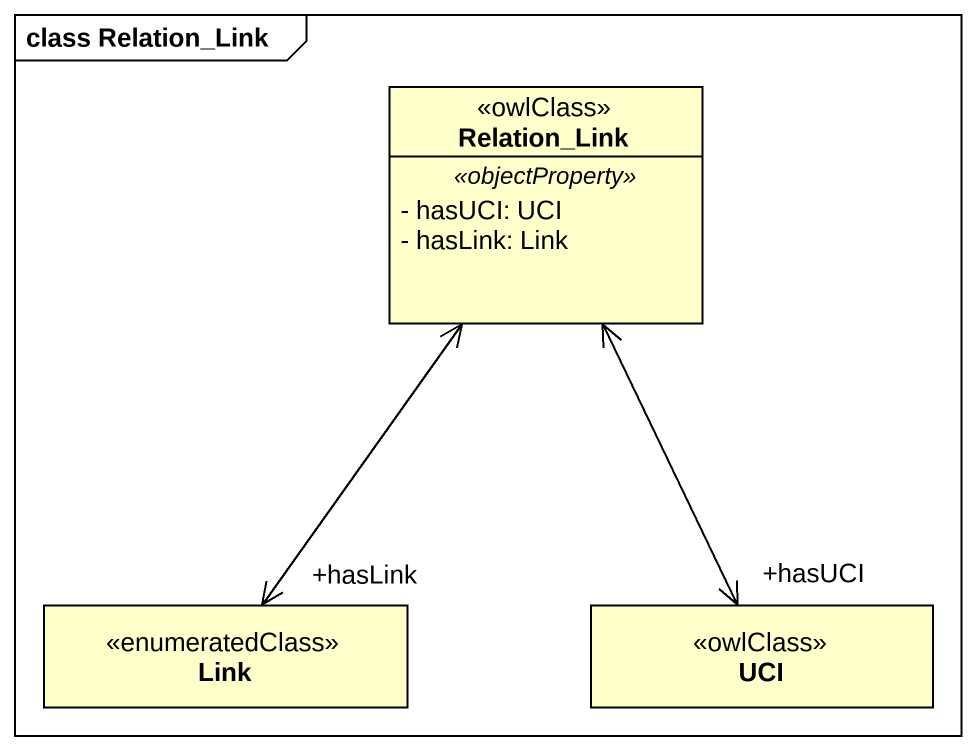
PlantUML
@startuml
mainframe class Relation_Link
hide circle
hide empty members
skinparam classAttributeIconSize 0
class Relation_Link <<owlClass>> {
  .. <<objectProperty>> ..
  - hasUCI: UCI
  - hasLink: Link
}
class Link <<enumeratedClass>>
class UCI <<owlClass>>
Relation_Link <--> "+hasLink" Link
Relation_Link <--> "+hasUCI" UCI
@enduml
